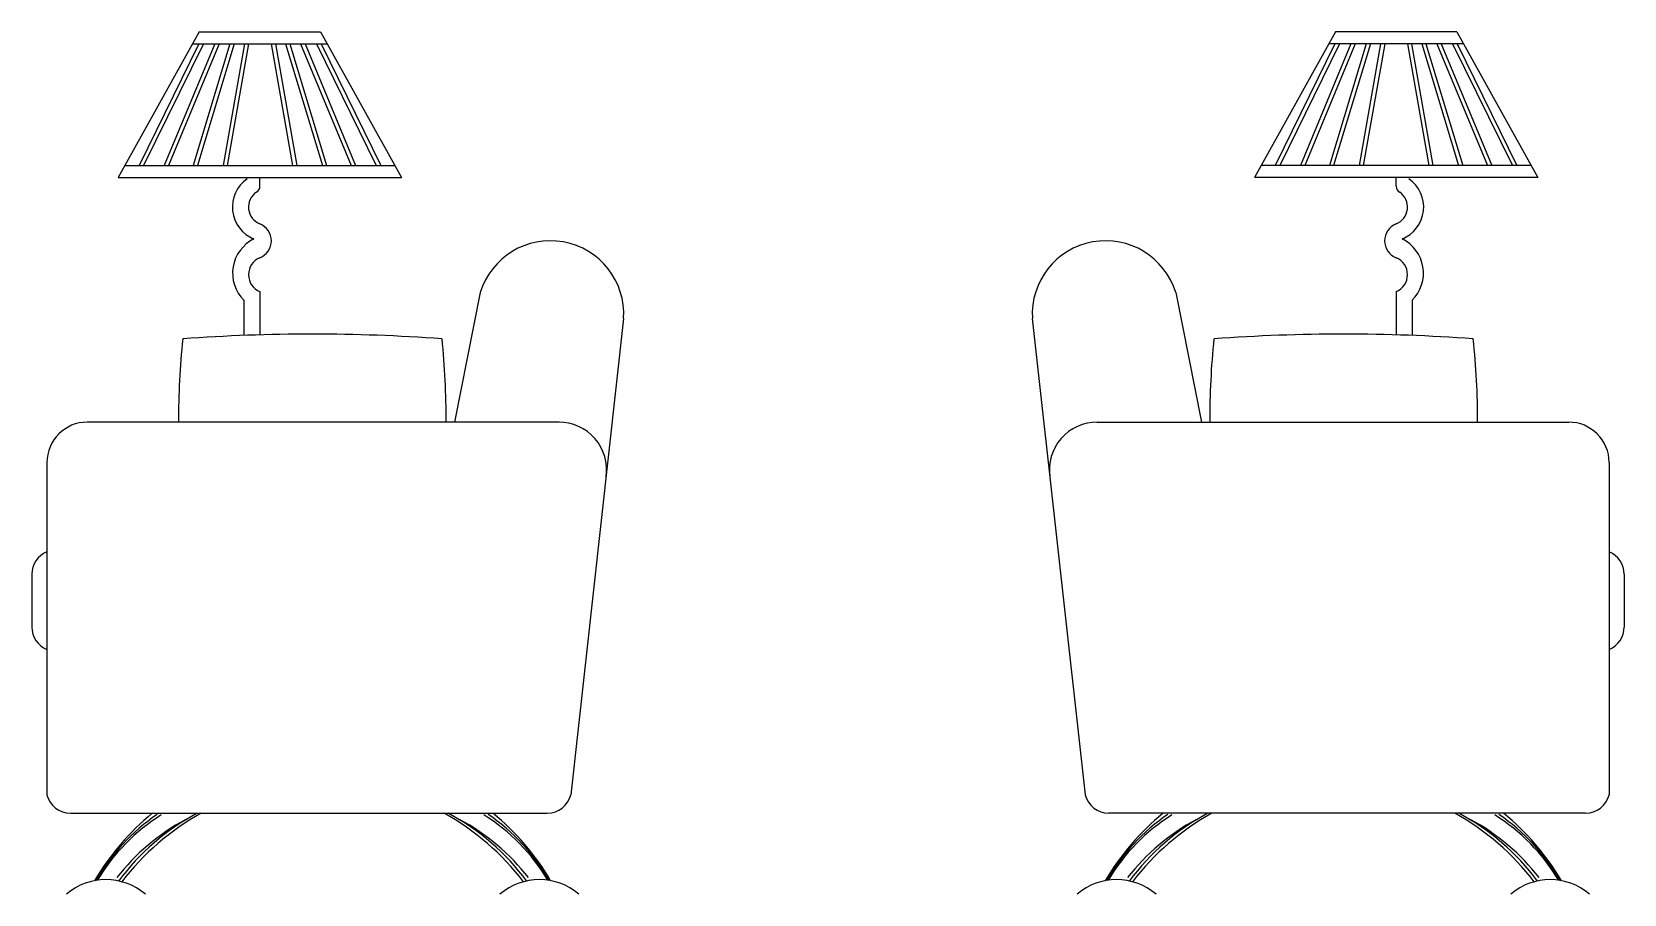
# Model space of a CAD drawing. Header units: inches. Extents: x 6 to 48.5, y 12.5 to 37.3.
# Drawn here: x 8.43 to 10.397, y 31.148 to 32.214 of the extents above; entities that cross this region are included whole.
import ezdxf

# ---------------------------------------------------------------- set-up
doc = ezdxf.new("R2010")
doc.units = ezdxf.units.IN
doc.header["$MEASUREMENT"] = 0
doc.layers.add('02', color=2, linetype='Continuous')
doc.layers.add('4', color=4, linetype='Continuous')

msp = doc.modelspace()

# ---------------------------------------------------------------- linework, layer by layer
at = {"layer": '02'}
for p, q in [((8.636, 32.1987), (8.5621, 32.0487)), ((8.6416, 32.1987), (8.5677, 32.0487)), ((8.6557, 32.1987), (8.5932, 32.0487)), ((8.6612, 32.1987), (8.5987, 32.0487)), ((8.6745, 32.1987), (8.6291, 32.0487)), ((8.6798, 32.1987), (8.6343, 32.0487)), ((8.6924, 32.1987), (8.666, 32.0487)), ((8.6974, 32.1987), (8.6711, 32.0487)), ((8.7255, 32.1987), (8.7519, 32.0487)), ((8.7306, 32.1987), (8.757, 32.0487)), ((8.7432, 32.1987), (8.7887, 32.0487)), ((8.7484, 32.1987), (8.7939, 32.0487)), ((8.7618, 32.1987), (8.8243, 32.0487)), ((8.7672, 32.1987), (8.8297, 32.0487)), ((8.7814, 32.1987), (8.8553, 32.0487)), ((8.787, 32.1987), (8.8609, 32.0487)), ((10.0399, 32.1987), (9.966, 32.0487)), ((10.0454, 32.1987), (9.9716, 32.0487)), ((10.0596, 32.1987), (9.9971, 32.0487)), ((10.065, 32.1987), (10.0025, 32.0487)), ((10.0784, 32.1987), (10.033, 32.0487)), ((10.0837, 32.1987), (10.0382, 32.0487)), ((10.0962, 32.1987), (10.0699, 32.0487)), ((10.1013, 32.1987), (10.0749, 32.0487)), ((10.1294, 32.1987), (10.1558, 32.0487)), ((10.1345, 32.1987), (10.1609, 32.0487)), ((10.1471, 32.1987), (10.1926, 32.0487)), ((10.1523, 32.1987), (10.1978, 32.0487)), ((10.1657, 32.1987), (10.2282, 32.0487)), ((10.1711, 32.1987), (10.2336, 32.0487)), ((10.1853, 32.1987), (10.2592, 32.0487)), ((10.1909, 32.1987), (10.2648, 32.0487))]:
    msp.add_line(p, q, dxfattribs=at)
for centre, radius, start, end in [((8.7252, 31.0414, 0.1069), 0.249, 124.3728, 150.1504), ((8.7198, 31.0397, 0.1069), 0.2442, 122.223, 148.7838), ((8.7702, 30.9921, 0.1069), 0.2902, 117.9833, 143.5279), ((8.8078, 30.9921, 0.1069), 0.2902, 36.4721, 62.0167), ((8.8581, 31.0397, 0.1069), 0.2442, 31.2162, 57.777), ((8.8528, 31.0414, 0.1069), 0.249, 29.8496, 55.6272), ((9.9741, 31.0414, 0.1069), 0.249, 124.3728, 150.1504), ((9.9687, 31.0397, 0.1069), 0.2442, 122.223, 148.7838), ((10.0191, 30.9921, 0.1069), 0.2902, 117.9833, 143.5279), ((10.0567, 30.9921, 0.1069), 0.2902, 36.4721, 62.0167), ((10.1071, 31.0397, 0.1069), 0.2442, 31.2162, 57.777), ((10.1017, 31.0414, 0.1069), 0.249, 29.8496, 55.6272), ((8.7477, 31.003, 0.1069), 0.2699, 118.42, 142.1102), ((8.8303, 31.003, 0.1069), 0.2699, 37.8898, 61.58), ((9.9966, 31.003, 0.1069), 0.2699, 118.42, 142.1102), ((10.0792, 31.003, 0.1069), 0.2699, 37.8898, 61.58)]:
    msp.add_arc(centre, radius, start, end, dxfattribs=at)
at = {"layer": '4'}
for p, q in [((8.6365, 32.2137), (8.5365, 32.0337)), ((8.6365, 32.2137), (8.7865, 32.2137)), ((8.7865, 32.2137), (8.8865, 32.0337)), ((10.0404, 32.2137), (9.9404, 32.0337)), ((10.1904, 32.2137), (10.0404, 32.2137)), ((10.1904, 32.2137), (10.2904, 32.0337)), ((8.6282, 32.1987), (8.7948, 32.1987)), ((10.1987, 32.1987), (10.032, 32.1987)), ((8.5365, 32.0337), (8.8865, 32.0337)), ((8.5448, 32.0487), (8.8782, 32.0487)), ((8.7115, 32.0229), (8.7115, 32.0337)), ((10.2904, 32.0337), (9.9404, 32.0337)), ((10.282, 32.0487), (9.9487, 32.0487)), ((10.1154, 32.0229), (10.1154, 32.0337)), ((8.6915, 31.8821), (8.6915, 31.8396)), ((8.7115, 31.8929), (8.7115, 31.8391)), ((8.9837, 31.8916, 0.1069), (8.952, 31.7315, 0.1069)), ((9.8431, 31.8916, 0.1069), (9.8749, 31.7315, 0.1069)), ((10.1154, 31.8929), (10.1154, 31.8391)), ((10.1354, 31.8821), (10.1354, 31.8396)), ((9.1609, 31.8596, 0.1069), (9.0957, 31.2712, 0.1069)), ((9.6659, 31.8596, 0.1069), (9.7311, 31.2712, 0.1069)), ((9.0811, 31.7315, 0.1069), (8.4982, 31.7315, 0.1069)), ((9.7458, 31.7315, 0.1069), (10.3287, 31.7315, 0.1069)), ((8.4482, 31.6815, 0.1069), (8.4482, 31.2712, 0.1069)), ((10.3787, 31.6815, 0.1069), (10.3787, 31.2712, 0.1069)), ((8.4297, 31.5437, 0.1069), (8.4297, 31.4784, 0.1069)), ((10.3972, 31.5437, 0.1069), (10.3972, 31.4784, 0.1069)), ((8.4773, 31.2484, 0.1069), (9.0666, 31.2484, 0.1069)), ((10.3496, 31.2484, 0.1069), (9.7603, 31.2484, 0.1069))]:
    msp.add_line(p, q, dxfattribs=at)
for centre, radius, start, end in [((8.7199, 31.9972), 0.0425, 124.7642, 248.1648), ((10.107, 31.9972), 0.0425, 291.8352, 55.2358), ((8.7199, 31.9972), 0.0225, 124.7642, 248.1648), ((8.7034, 32.0229), 0.0081, 296.7299, 0), ((10.1235, 32.0229), 0.0081, 180, 243.2701), ((10.107, 31.9972), 0.0225, 291.8352, 55.2358), ((8.7031, 31.9555), 0.0225, 291.8352, 68.1648), ((10.1237, 31.9555), 0.0225, 111.8352, 248.1648), ((8.7248, 31.9155), 0.0471, 116.1361, 225.0108), ((9.0704, 31.8649, 0.1069), 0.0907, 356.6606, 162.8598), ((9.7565, 31.8649, 0.1069), 0.0907, 17.1402, 183.3394), ((10.1021, 31.9155), 0.0471, 314.9892, 63.8639), ((8.7199, 31.9137), 0.0225, 111.8352, 248.1648), ((10.107, 31.9137), 0.0225, 291.8352, 68.1648), ((8.7763, 29.5967, 0.1069), 2.2435, 85.9064, 94.0936), ((10.0506, 29.5967, 0.1069), 2.2435, 85.9064, 94.0936), ((9.6145, 31.7298, 0.1069), 1.0038, 174.0143, 179.9025), ((7.9974, 31.7363, 0.1069), 0.9442, 359.7097, 5.969), ((10.8294, 31.7363, 0.1069), 0.9442, 174.031, 180.2903), ((9.2124, 31.7298, 0.1069), 1.0038, 0.0975, 5.9857), ((8.4982, 31.6815, 0.1069), 0.05, 90, 180), ((9.0809, 31.6725, 0.1069), 0.059, 351.7791, 90.2322), ((9.746, 31.6725, 0.1069), 0.059, 89.7678, 188.2209), ((10.3287, 31.6815, 0.1069), 0.05, 0, 90), ((8.4597, 31.5437, 0.1069), 0.03, 112.5102, 180), ((10.3672, 31.5437, 0.1069), 0.03, 0, 67.4898), ((8.4597, 31.4784, 0.1069), 0.03, 180, 247.4898), ((10.3672, 31.4784, 0.1069), 0.03, 292.5102, 0), ((8.4773, 31.2784, 0.1069), 0.03, 193.7828, 270), ((9.0666, 31.2784, 0.1069), 0.03, 270, 346.2172), ((9.7603, 31.2784, 0.1069), 0.03, 193.7828, 270), ((10.3496, 31.2784, 0.1069), 0.03, 270, 346.2172), ((8.7768, 31.0066, 0.1069), 0.3127, 129.3605, 149.575), ((8.796, 30.9675, 0.1069), 0.3219, 119.23, 142.4559), ((8.782, 30.9675, 0.1069), 0.3219, 37.5441, 60.77), ((8.8011, 31.0066, 0.1069), 0.3127, 30.425, 50.6395), ((10.0257, 31.0066, 0.1069), 0.3127, 129.3605, 149.575), ((10.0449, 30.9675, 0.1069), 0.3219, 119.23, 142.4559), ((10.0309, 30.9675, 0.1069), 0.3219, 37.5441, 60.77), ((10.05, 31.0066, 0.1069), 0.3127, 30.425, 50.6395), ((8.5211, 31.0908, 0.1069), 0.0755, 49.7425, 130.2575), ((9.0569, 31.0908, 0.1069), 0.0755, 49.7425, 130.2575), ((9.77, 31.0908, 0.1069), 0.0755, 49.7425, 130.2575), ((10.3058, 31.0908, 0.1069), 0.0755, 49.7425, 130.2575)]:
    msp.add_arc(centre, radius, start, end, dxfattribs=at)

doc.saveas('drawing.dxf')
